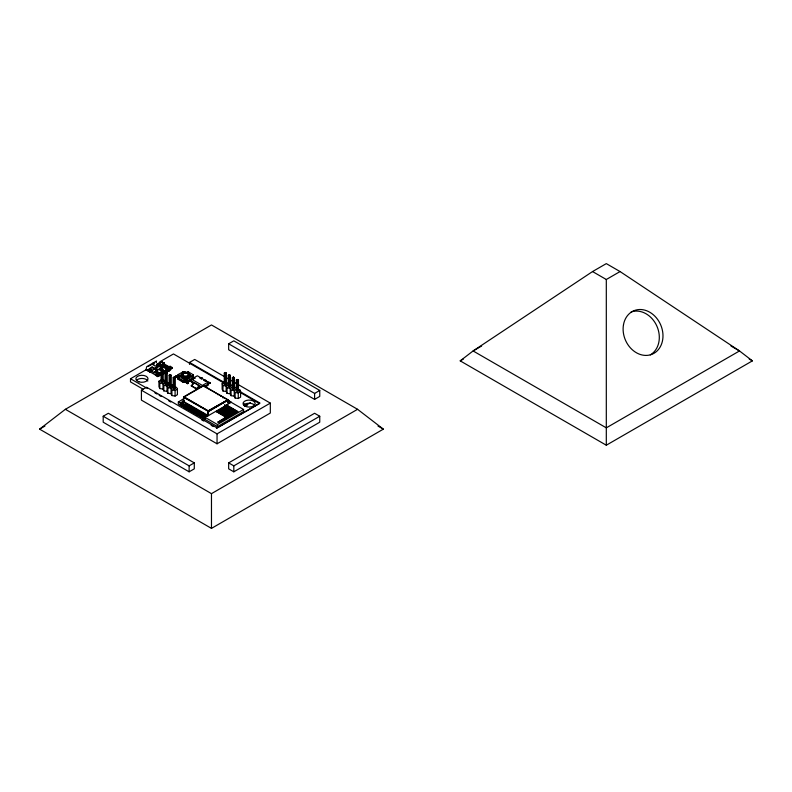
<?xml version="1.0" encoding="UTF-8"?>
<svg xmlns="http://www.w3.org/2000/svg" width="792" height="792" viewBox="0 0 792 792"><rect width="100%" height="100%" fill="white"/><g stroke="black" fill="none" stroke-linecap="round" stroke-linejoin="round"><path stroke-width="1.19" d="M162.142 370.042L162.142 382.308L163.192 381.695L163.192 370.646L162.142 370.042L161.093 370.646L161.093 381.695L162.142 382.308M170.211 374.695L170.211 386.961L171.26 386.357L171.26 375.309L170.211 374.695L169.151 375.309L169.151 386.357L170.211 386.961M203.623 385.803L183.536 397.337L183.912 396.802L208.425 411.008L228.106 399.98L208.454 411.484L208.375 415.602L183.536 401.445L183.655 396.802M225.324 372.488L225.324 384.744L226.373 384.14L226.373 373.091L225.324 372.488L224.275 373.091L224.275 384.14L225.324 384.744M229.353 374.814L229.353 387.08L230.403 386.476L230.403 375.428L229.353 374.814L228.294 375.428L228.294 386.476L229.353 387.08M237.422 379.477L237.422 391.733L236.363 391.129L236.363 380.081L237.422 379.477L238.471 380.081L238.471 391.129L237.422 391.733M208.296 415.612L208.256 410.87L228.007 399.762M203.207 385.536L203.415 385.546M168.26 367.874L168.181 367.013L167.597 367.349L167.815 368.3L170.092 366.241L170.646 367.874M183.338 371.676L183.338 372.567L187.169 372.497L188.15 371.735L188.15 372.616L183.338 371.676L178.032 374.606L178.972 375.17L178.537 377.942L175.428 376.289L177.16 375.755L178.576 376.606M189.971 381.091L189.971 380.2L187.813 381.397C187.229 379.388 183.645 379.348 183.001 381.338L177.923 378.269L178.913 377.061L178.972 375.17M187.06 381.833C179.121 383.575 187.308 376.457 187.06 381.833L187.813 382.288L190.961 380.546L190.961 379.655L193.129 378.467L192.189 377.23L192.248 375.339L193.228 374.794L193.228 376.576L192.446 377.012L192.446 375.457L193.228 375.685M228.027 399.812L202.98 385.803L203.544 385.625M192.248 375.339L192.377 377.338M228.106 400.049L208.543 411.404L208.256 410.87L227.967 399.722L227.977 404.336L208.454 415.592M149.52 368.617L152.094 366.963L154.44 368.32L159.143 365.607L159.143 366.29L155.222 368.547M165.974 372.21L165.983 369.933M166.27 372.418L166.171 384.635L165.112 384.031L165.112 372.983L166.211 372.577M166.419 369.686L166.27 372.527L163.548 371.547L163.994 371.29M208.514 411.147L208.138 415.602M208.068 415.592L208.256 410.87L208.524 415.562M183.744 396.95L208.365 411.068M208.276 411.187L208.177 411.078M208.019 411.197L183.586 397.307M167.597 367.349L162.657 364.231L159.657 365.825L159.657 366.498L162.152 367.943L163.924 366.924M165.677 366.29L165.686 365.567L165.092 366.587M168.468 367.894L168.478 367.181L170.676 368.448L172.3 367.518L172.3 368.201L162.974 373.596M183.526 396.97L203.336 385.526L227.947 399.97M191.298 385.654L196.446 388.634L199.376 385.952L194.218 382.685L191.298 385.942L193.367 383.536L191.476 382.318L191.476 379.15L197.327 375.774L208.227 382.061L208.227 385.239L205.306 386.932M150.084 369.844L150.193 368.755L152.094 367.646L154.44 369.003L154.44 368.32M186.981 409.009C187.724 402.148 190.694 413.602 185.031 407.88C186.645 404.663 182.516 403.643 183.724 407.118M231.016 402.227L228.571 403.643L231.016 402.227L243.58 409.474L243.58 411.543L217.483 426.611L188.288 409.761M194.99 413.345C196.98 410.197 191.822 409.424 193.505 412.771M145.906 370.3L146.688 366.696L156.311 361.142M188.427 409.642L188.288 406.93M191.684 411.533C193.595 408.365 188.744 407.464 190.248 410.89M243.58 409.474L217.483 424.542L204.92 417.295L207.365 415.691L204.92 417.107L203.296 416.166L203.296 418.423M193.367 383.536L194.218 382.982M185.031 407.88L178.339 404.019L178.339 401.94L182.417 399.594L184.051 400.534L182.417 399.594M170.458 370.191L170.528 369.557L167.884 368.201M39.6 429.145L65.38 409.306L211.474 324.958L357.568 409.306L383.348 429.145L211.474 528.383L39.6 429.145L44.936 426.066M460.211 360.865L473.101 350.945L592.555 271.557L606.306 263.617L620.057 271.557L739.51 350.945L752.4 360.865L606.306 445.213L460.211 360.865L463.419 359.023M149.114 371.616L149.233 370.389L147.46 369.983L147.46 370.656L149.114 370.973L149.668 371.933L154.806 368.617L156.47 369.587M159.806 366.835L159.806 363.528A1 0.574 -60 0 1 160.39 362.508L162.013 361.578L162.558 362.528L164.211 362.855L162.845 364.726M162.558 361.894L162.439 363.122M160.974 374.755L157.747 376.596L157.321 375.062L155.539 374.646L155.539 375.329L157.747 375.923L159.519 374.913L159.954 375.329A1.95 1.129 60 0 0 159.133 375.161M157.192 376.279L157.192 375.646M170.646 366.567L170.646 367.201L172.3 367.518M148.203 366.488L151.787 364.429M154.688 362.756L152.678 363.914L152.678 363.231L154.143 364.082L152.975 364.756L155.321 366.122L156.499 365.439L157.964 366.963M143.233 389.278L130.502 381.922L130.502 378.754L146.213 369.676L157.984 376.477M160.172 364.795L160.172 361.617L173.468 353.945L223.334 382.734M159.251 362.835L156.796 364.251L159.143 365.607M147.46 369.983L149.074 369.042A1 0.574 -60 0 1 149.668 369.389M156.796 364.934L158.667 363.855M149.114 370.933L151.282 370.319A1 0.574 -60 0 1 151.866 370.656L151.579 371.171L154.222 372.864L154.955 371.765L157.45 373.2C158.054 375.586 157.212 371.705 155.539 374.646M164.211 362.855L162.598 363.785A1 0.574 -60 0 0 162.023 364.706M159.657 366.498L162.301 364.973M156.42 370.577L154.074 372.656L154.658 372.27M157.331 370.478L160.469 368.24L163.409 370.359M159.657 365.825L162.152 367.26L164.954 365.676L165.498 366.3M163.409 366.963L167.666 369.428L163.409 366.963L160.469 368.24M164.805 366.419L165.389 366.072M154.371 372.101L156.865 373.547L157.45 373.2M158.994 369.092L161.934 370.785L163.409 369.933M161.419 373.032L159.143 373.923L154.885 371.468M167.666 369.003L168.845 368.32L168.845 371.319M162.607 372.28L163.182 371.943M164.954 370.913L165.538 370.587L165.538 372.794M165.389 372.438L165.389 370.745L166.716 369.904L166.488 372.418M163.043 372.101L164.36 371.418M164.954 370.993L164.211 371.418L167.221 372.983L167.221 384.031L166.171 384.635M167.666 369.428L166.567 370.062L166.567 372.606M169.874 369.171L169.28 369.508L169.874 369.854L167.666 371.121M162.598 371.933L165.092 373.2L162.746 372.359M163.776 371.25L166.27 372.181L164.211 370.993M164.934 370.567L167.449 371.844M166.122 369.894L168.627 371.171M238.372 384.665L270.32 403.108L270.32 413.038L217.048 443.797L141.421 400.138L141.421 390.208L146.57 387.238L217.048 427.918L260.014 403.108L240.788 392.01M189.545 364.409L189.545 362.429L194.703 359.449L231.977 380.972M161.093 381.695L162.142 381.091L163.192 381.695M103.198 416.245L108.346 413.275L194.287 462.884L194.287 468.844L189.13 471.814L103.198 422.205L103.198 416.245L189.13 465.864L194.287 462.884M228.66 343.807L233.818 340.837L319.75 390.446L319.75 396.406L314.602 399.376L228.66 349.767L228.66 343.807L314.602 393.426L319.75 390.446M175.428 376.289L183.001 380.447L183.001 382.219L183.793 381.793M184.407 371.745L182.675 372.28L184.407 371.745L185.971 372.685M178.576 376.834L176.408 375.745M184.12 372.24L183.14 372.784M165.112 384.031L166.171 383.417L167.221 384.031M169.151 386.357L170.211 385.744L171.26 386.357M173.181 388.684L174.23 388.08L175.289 388.684L175.289 377.635L174.23 377.032L173.181 377.635L173.181 388.684L174.23 389.298L175.289 388.684M200.564 378.21L201.445 377.705L202.316 378.2L201.406 379.022M202.316 378.2L201.237 378.754L200.237 378.14M205.366 381.298L206.266 380.487L203.742 379.942M204.494 380.803L205.395 380.279L206.266 380.784M205.395 380.992L206.266 380.487M199.376 385.952L196.446 388.922L191.298 385.942M208.227 382.061L202.376 385.437L191.476 379.15M207.969 383.08C208.425 384.565 211.622 382.833 209.345 382.269L208.345 382.823L207.702 382.219M210.226 383.061L209.345 382.556L207.89 383.189M204.415 386.219L208.494 383.863M210.226 382.774L209.137 383.328L207.969 382.783M182.417 399.406L184.051 398.643M180.457 405.237L180.457 402.98L182.903 401.564L184.536 402.504L182.903 401.752L180.457 403.168L178.339 401.94M184.536 402.504L182.091 404.108L183.724 405.049L186.169 403.643L187.803 404.583L186.169 403.455L183.724 404.861M184.932 405.009L185.348 405.801L187.803 404.395M187.803 404.583L185.348 405.989L186.981 406.93L189.427 405.524L191.06 406.464L189.427 405.336L186.981 406.742M224.275 384.14L225.324 383.536L226.373 384.14M188.427 407.048L188.615 407.692L191.06 406.276M191.06 406.464L188.615 407.88L190.248 408.82L192.694 407.405L194.327 408.345L192.694 407.217L190.248 408.632M228.294 386.476L229.353 385.862L230.403 386.476M191.684 408.929L191.872 409.573L194.327 408.157M194.327 408.345L191.872 409.761L193.505 410.702L195.951 409.286L197.584 410.226L195.951 409.098L193.505 410.513M232.333 388.793L233.392 388.189L234.442 388.793L234.442 377.744L233.392 377.14L232.333 377.744L232.333 388.793L233.392 389.407L234.442 388.793M194.99 410.88L195.139 411.454L197.584 410.038M197.584 410.226L195.139 411.642L196.772 412.582L199.218 411.167L200.851 412.117L199.218 410.979L196.772 412.394L196.772 414.652M200.851 411.929L198.396 413.335L196.772 412.394M200.851 412.117L198.396 413.523L200.03 414.463L202.475 413.058L204.108 413.998L202.475 412.87L200.03 414.275L200.03 416.543M200.03 414.275L201.663 415.216L204.108 413.81M204.108 413.998L201.663 415.404L203.296 416.354L205.742 414.939L207.365 415.879M203.296 416.166L205.742 414.751L207.365 415.691M227.759 402.039L229.383 401.099L231.016 402.039M227.759 402.227L229.383 401.099M216.523 411.474L226.304 405.831L216.523 411.751L217.335 411.949L227.126 406.296L236.095 411.751L235.274 412.216L227.126 407.514L224.68 408.92L227.126 407.237L235.274 411.949L236.095 411.474M216.523 411.751L217.335 412.216L227.126 406.563L236.095 411.751M218.156 412.414L220.602 411.008L228.749 415.711L229.571 415.246L228.749 415.988L220.602 411.276L218.156 412.414L226.304 417.127L218.156 422.106L226.304 417.127M229.571 415.513L221.413 410.533L223.859 409.127L232.016 413.83L232.828 413.365L224.68 408.92M221.413 410.8L223.859 409.395L232.016 413.83M219.78 412.414L220.602 411.949L228.749 416.661L231.205 415.513L228.749 416.929L220.602 412.216L219.78 412.414L227.938 417.394L218.968 422.572L218.156 422.106M223.047 410.533L223.859 410.068L232.016 414.77L234.462 413.365L232.016 415.038L223.859 410.335L223.047 410.533L231.205 415.246M234.462 413.632L226.304 408.652L227.126 408.177L235.274 412.889L237.719 411.474L235.274 413.157L227.126 408.177M244.679 406.009L250.45 402.673M218.156 421.839L218.968 422.304L227.938 417.127M216.444 428.363L259.41 403.554L240.313 392.535M141.421 390.208L217.048 433.868L270.32 403.108M228.66 462.884L314.602 413.275L319.75 416.245L319.75 422.205L233.818 471.814L228.66 468.844L228.66 462.884L233.818 465.864L319.75 416.245M65.38 409.306L211.474 493.654L357.568 409.306M481.635 346.015L473.101 350.945L606.306 427.848L739.51 350.945L730.986 346.025M592.555 271.557L606.306 279.497L620.057 271.557M174.448 387.011L176.566 387.347L177.418 389.179L177.418 394.703L175.082 396.05L171.904 395.555L171.052 393.713L167.874 393.218L167.023 391.387L163.835 390.892L162.994 389.06L159.806 388.565L158.964 386.724L158.964 381.2L161.291 379.863M169.359 384.516L167.013 385.862L163.835 385.367L162.994 383.536L159.806 383.041L158.964 381.2M167.013 391.387L167.023 385.862L167.874 387.694L171.052 388.189L171.904 390.03L175.082 390.525L177.418 389.179M237.63 389.456L239.748 389.783L240.6 391.624L240.6 397.148L238.263 398.495L235.085 398L234.234 396.158L231.056 395.663L230.215 393.832L227.017 393.337L226.175 391.505L222.988 391.01L222.146 389.169L222.146 383.645L224.473 382.308M222.146 383.645L222.988 385.486L226.175 385.981L227.017 387.813L230.195 388.308L231.056 390.139L234.234 390.634L235.085 392.476L238.263 392.971L240.6 391.624M175.428 376.517L176.408 375.972M175.804 376.517L177.16 375.755M183.051 372.507L184.031 371.963M175.903 376.794L177.26 376.042M178.913 377.061L177.923 377.378L177.923 379.16L178.715 378.725M183.001 380.447L186.872 379.942L187.813 380.507L187.813 382.288M187.813 380.507L193.129 377.576L193.129 379.348M184.368 381.239L186.714 382.665L187.704 382.12L188.456 383.239L187.466 383.783L184.368 381.239L187.704 382.12M186.625 382.823L187.605 382.279L188.456 383.239M187.001 383.496L188.08 382.793M186.714 382.665L187.466 383.556L188.456 383.021M204.019 380.507L204.623 380.447M161.093 370.646L162.142 370.131L163.192 370.646L162.142 371.26L158.994 369.508M170.211 374.794L169.151 375.309L170.211 375.913L171.26 375.309L170.211 374.794L170.211 375.309M225.324 372.577L224.275 373.091L225.324 373.695L226.373 373.091L225.324 372.577L225.324 373.091M229.353 374.913L228.294 375.428L229.353 376.032L230.403 375.428L229.353 374.913L229.353 375.428M182.091 403.92L180.457 402.98M237.422 379.566L236.363 380.081L237.422 380.685L238.471 380.081L237.422 379.566L237.422 380.081M187.308 406.93L187.308 409.197M164.211 363.528L162.726 363.28M172.3 368.201L171.399 367.993M180.883 405.385L181.101 403.069M217.444 394.396L217.968 394.693M178.032 375.487L178.784 375.279M220.592 396.307L221.235 396.386M190.773 408.741L190.773 410.998L191.001 408.702M200.782 414.355L200.911 416.612M184.368 381.467L187.605 382.279M229.561 384.803L231.68 385.13L232.531 386.971L230.195 388.308L230.195 393.832M233.6 387.13L235.719 387.456L236.57 389.288L234.234 390.634L234.234 396.158M162.35 380.021L164.469 380.358L165.32 382.19L162.994 383.536L162.994 389.06M166.379 382.358L168.498 382.685L169.349 384.526M170.419 384.684L172.537 385.011L173.389 386.852L171.052 388.189L171.052 393.713M194.614 410.622L194.723 412.919M166.528 369.626L168.627 370.824M165.35 370.3L167.449 371.507M163.004 371.656L165.092 372.864M163.845 367.221C161.35 366.993 164.706 368.765 163.845 366.795M156.499 369.428C159.865 368.914 153.589 368.132 156.499 371.468L160.321 373.666M157.252 370.894L157.479 371.389L156.499 371.468M204.504 416.305L204.593 419.176M749.202 359.023L752.4 360.865M378.012 426.066L383.348 429.145M234.105 382.199L236.244 383.437M189.545 362.429L224.78 382.764M202.316 378.497L201.445 377.705M243.956 403.762L247.154 405.613M162.558 362.578L162.013 361.578M170.646 367.24L170.092 366.241M222.869 397.327L223.057 397.97M229.383 401.287L227.759 400.158M160.172 361.617L170.874 367.805M165.686 365.567L168.181 367.013M169.656 368.537L170.676 369.131L170.676 368.448L170.092 369.468A1.95 1.129 60 0 0 169.062 369.409L169.062 371.26M191.209 380.952L201.366 386.813M164.578 365.864L168.845 368.32M198.416 386.328L200.396 387.476M157.232 364.845L162.38 367.815M226.512 404.999L237.719 411.474M226.433 405.227L237.719 411.751M224.68 404.89L226.304 405.831M224.68 405.157L226.304 406.098M163.043 372.022L165.092 373.2M226.304 408.652L234.462 413.365M224.68 408.652L232.828 413.365M160.321 373.25L156.054 371.21M223.047 410.8L231.205 415.513M160.618 375.2L161.202 375.537M149.886 369.092L152.975 370.874M221.413 410.533L229.571 415.246M159.954 375.329L157.162 373.715L157.162 374.388M158.331 375.071L159.36 375.665L159.36 374.982M219.78 412.691L227.938 417.394M218.156 412.691L226.304 417.394M130.502 378.754L147.48 388.545M154.905 392.842L157.024 394.06M159.152 395.287L161.271 396.515M168.696 400.802L170.825 402.029M201.584 419.79L203.712 421.017M211.137 425.304L213.256 426.532M188.15 371.735L193.228 374.794M194.971 378.121L192.624 376.695L192.575 378.031L193.99 378.665M192.624 376.923L194.881 378.289M192.446 377.012L192.634 375.566M193.129 377.576L192.189 377.23M177.923 379.16L183.001 382.219M198.069 412.582L198.149 415.355M201.415 414.523L201.415 417.236M185.1 405.108L185.1 407.821M199.792 377.655L200.356 378.259M227.65 382.793L228.502 384.635L226.175 385.981L226.175 391.505M159.36 362.894L160.103 366.33M158.766 363.914L159.509 366.161M156.42 361.202L156.42 362.597M606.306 279.497L606.306 445.213M314.602 393.426L314.602 399.376M239.748 389.783L239.748 392M238.263 392.971L238.263 398.495M235.085 392.476L235.085 398M233.818 465.864L233.818 471.814M233.392 377.754L233.392 377.24L233.392 389.407M231.056 390.139L231.056 395.663M227.017 387.813L227.017 393.337M222.988 385.486L222.988 391.01M217.483 424.542L217.483 426.611M217.048 433.868L217.048 443.797M211.474 493.654L211.474 528.383M204.92 417.107L204.92 419.364M204.732 416.8L204.732 419.057M204.405 416.275L204.504 418.562M204.286 416.245L204.286 418.503M204.049 416.236L204.168 418.493M203.93 416.245L203.93 418.503M203.811 416.275L203.811 418.532M203.712 416.305L203.623 418.612M202.475 412.87L202.475 415.127M201.663 415.216L201.663 417.483M201.247 414.424L201.336 417.295M201.138 414.384L201.138 416.651M201.029 414.365L201.029 416.622M200.663 414.365L200.663 416.622M200.554 414.384L200.445 416.681M200.356 414.463L200.356 416.731M198.277 412.83L198.396 415.592M197.98 412.543L198.069 415.404M197.881 412.503L197.881 414.76M197.644 412.464L197.762 414.741M197.525 412.464L197.525 414.731M197.406 412.483L197.297 414.76M195.139 411.454L195.139 413.711M194.812 410.702L194.812 413.523M194.505 410.593L194.614 412.88M194.386 410.583L194.386 412.84M194.258 410.583L194.258 412.84M194.139 410.593L194.03 412.88M193.921 410.652L193.832 412.959M191.872 409.573L191.872 411.83M191.555 408.82L191.555 411.642M191.357 408.741L191.456 411.028M191.238 408.712L191.238 410.969M191.12 408.702L191.12 410.959M190.664 408.771L190.575 411.078M189.13 465.864L189.13 471.814M188.615 407.692L188.615 409.949M188.09 406.85L188.199 409.147M187.981 406.831L187.981 409.088M187.862 406.821L187.744 409.078M187.625 406.831L187.625 409.088M187.506 406.85L187.407 409.147M186.863 380.388L186.863 381.942M185.348 405.801L185.348 408.068M184.833 404.969L184.833 407.227M184.595 404.94L184.714 407.207M184.477 404.94L184.477 407.197M184.358 404.95L184.358 407.207M184.249 404.969L184.14 407.266M183.982 380.348L183.982 381.902M184.051 405.049L184.051 407.306M183.655 371.735L182.675 372.28M181.942 403.346L182.091 406.177M181.843 403.217L181.843 405.94M181.675 403.118L181.764 405.989M181.457 403.069L181.566 405.346M181.338 403.049L181.338 405.316M181.22 403.049L181.22 405.316M180.883 403.118L180.784 405.425M178.586 375.388L178.527 378.606M178.032 374.606L178.032 376.378M175.082 390.525L175.082 396.05M174.24 377.635L174.24 377.121L174.23 389.298M172.537 385.011L172.537 387.219M171.904 390.03L171.904 395.555M171.745 367.201L171.745 367.874M168.498 382.685L168.498 384.892M167.874 387.694L167.874 393.218M166.122 370.319L166.171 372.983M163.835 385.367L163.835 390.892M163.667 362.528L163.667 363.211M162.152 367.26L162.152 367.943M162.142 370.131L162.142 370.646M159.806 383.041L159.806 388.565M157.747 375.923L157.747 376.596M157.311 370.062L157.311 370.745M156.865 373.547L156.865 374.22M156.093 374.962L156.093 375.646M154.806 368.617L154.806 369.3M152.094 366.963L152.094 367.646M149.668 371.25L149.668 371.933M148.015 370.3L148.015 370.973M243.758 405.088A6.079 3.505 0 0 1 249.718 403.257A6.079 3.505 0 0 1 254.935 405.732M136.679 380.209A6.079 3.505 0 0 1 142.738 378.487A6.079 3.505 0 0 1 147.817 381.061M189.961 376.141A4.386 2.524 0 0 1 189.783 376.794M189.328 377.398A4.386 2.524 0 0 1 186.615 378.546M185.486 378.616A4.386 2.524 0 0 1 183.308 378.249M182.417 377.833A4.386 2.524 0 0 1 181.734 377.309M187.852 373.923A4.386 2.524 0 0 1 189.417 374.873M188.209 374.368A2.99 1.732 0 0 1 185.902 376.923A2.99 1.732 0 0 1 182.704 374.715L183.021 374.299A2.99 1.732 0 0 1 183.506 373.953M188.268 373.537A5.168 2.99 0 0 1 189.149 378.249A5.168 2.99 0 0 1 181.041 377.527A5.168 2.99 0 0 1 184.348 373.19M185.694 373.101A5.168 2.99 0 0 1 187.031 373.22M185.675 372.685A4.356 2.515 0 0 1 189.486 376.309A4.356 2.515 0 0 1 182.18 376.774A4.356 2.515 0 0 1 184.546 372.755M169.656 369.072A1.95 1.129 60 0 1 170.676 369.131M158.796 375.477A1.95 1.129 60 0 1 159.36 375.665M631.184 311.929A23.582 19.206 66.9 0 1 656.855 326.066A23.582 19.206 66.9 0 1 650.301 354.875M182.219 402.475L183.595 402.544L182.219 402.475M185.476 404.356L186.853 404.425L185.476 404.356M188.744 406.237L190.12 406.306L188.744 406.237M192.001 408.127L193.377 408.197L192.001 408.127M162.805 365.35L164.033 365.439L162.865 365.26M195.287 409.939L196.644 410.078L195.287 409.939M198.544 411.82L199.901 411.959L198.544 411.82M201.811 413.701L203.168 413.84L201.851 413.642M205.069 415.592L206.425 415.721L205.108 415.523M227.908 402.405L229.264 402.544L227.908 402.405M166.261 372.478L165.112 372.983L166.171 373.586L167.221 372.983L166.171 372.468M183.021 373.418L182.704 373.824A2.99 1.732 0 0 0 186.031 376.022A2.99 1.732 0 0 0 188.07 373.349A2.99 1.732 0 0 0 183.021 373.418M163.924 373.547L163.479 374.141L163.924 373.547M175.289 377.635L174.23 378.239L173.181 377.635L174.24 377.121L175.289 377.635M234.442 377.744L233.392 378.358L232.333 377.744L233.392 377.24L234.442 377.744M197.188 412.543L197.099 414.84L197.188 412.543M244.956 406.128L243.946 405.415A6.079 3.505 0 0 1 248.391 400.089A6.079 3.505 0 0 1 254.885 404.663A6.079 3.505 0 0 1 244.956 406.128M138.907 381.833A6.079 3.505 0 0 0 148.025 378.794A6.079 3.505 0 0 0 138.907 375.755A6.079 3.505 0 0 0 138.907 381.833M623.522 324.532A23.582 19.206 66.9 0 0 649.292 355.093A23.582 19.206 66.9 0 0 656.321 317.77A23.582 19.206 66.9 0 0 623.522 324.532"/></g></svg>
